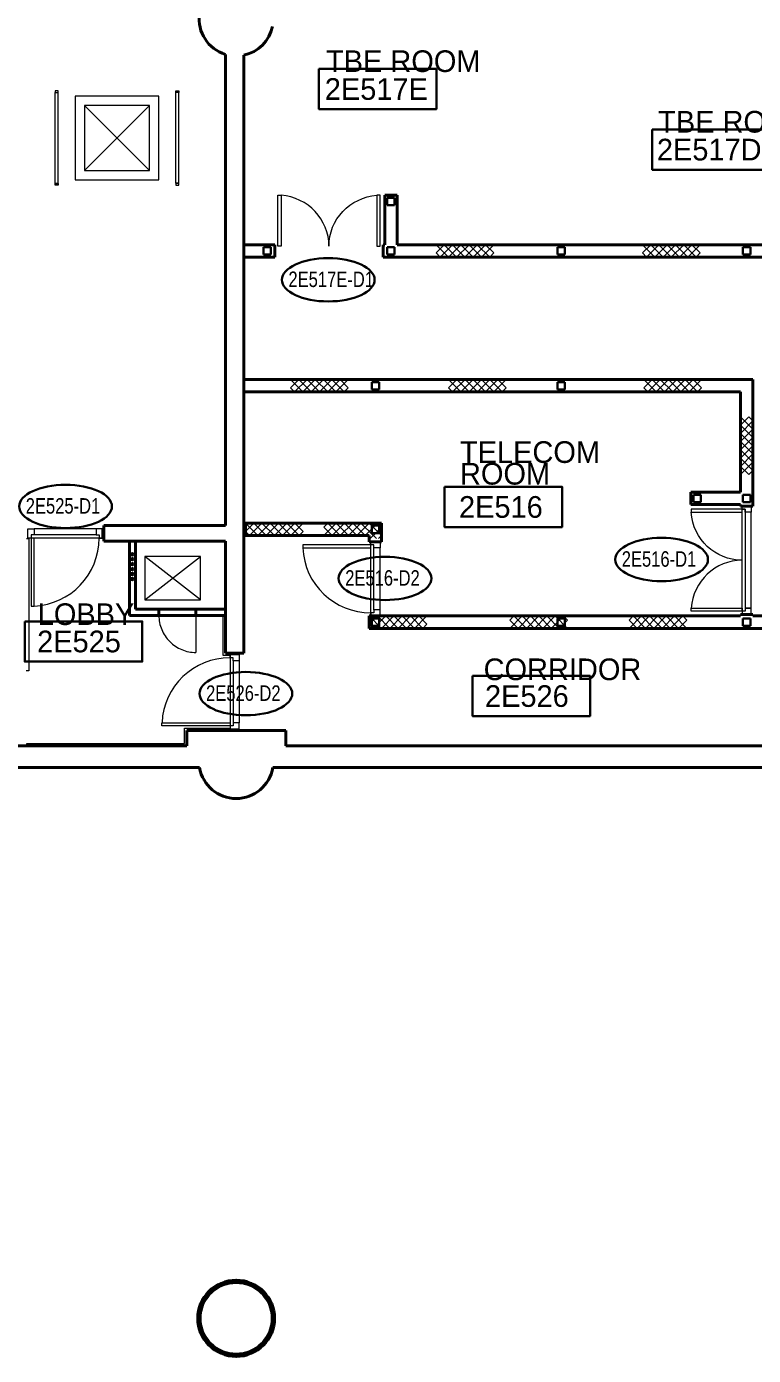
# Model space of a CAD drawing. Header units: metres. Extents: x 1807 to 3745, y 842 to 1968.
# Drawn here: x 3326.61 to 3338.36, y 1430.4 to 1451.87 of the extents above; entities that cross this region are included whole.
import ezdxf
from ezdxf.enums import TextEntityAlignment as Align

# ---------------------------------------------------------------- set-up
doc = ezdxf.new("R2010")
doc.units = ezdxf.units.M
doc.header["$MEASUREMENT"] = 0
doc.linetypes.add('DGN2', pattern=[9.732586, 4.866293, -4.866293])
doc.layers.get('0').update_dxf_attribs({"lineweight": 0})
for name, color, linetype, lineweight in [('Level 1', 7, 'Continuous', 0), ('Level 31', 7, 'Continuous', 0), ('Level 33', 7, 'Continuous', 0), ('Primary Door', 7, 'Continuous', 0), ('TRIRIGA DOOR BOX', 7, 'Continuous', 0)]:
    doc.layers.add(name, color=color, linetype=linetype, lineweight=lineweight)
doc.styles.add('Style-CHAR_FAST_FONT', font='CHAR_FAST_FONT.shx', dxfattribs={"height": 0.2})

# ---------------------------------------------------------------- blocks, each defined once
blk = doc.blocks.new('AnonymusCell_72')
at = {"layer": 'Primary Door', "color": 7, "linetype": 'Continuous', "lineweight": 30}
blk.add_ellipse((0, 0), major_axis=(0.75, 0), ratio=0.466667, dxfattribs=at)
at = {"layer": 'Primary Door', "color": 7, "linetype": 'Continuous', "lineweight": 30, "style": 'Style-CHAR_FAST_FONT', "width": 0.799986}
blk.add_text('2E517E-D1', height=0.25, dxfattribs=at).set_placement((-0.643, 0.133), align=Align.TOP_LEFT)
blk = doc.blocks.new('AnonymusCell_74')
at = {"layer": 'Primary Door', "color": 7, "linetype": 'Continuous', "lineweight": 30}
blk.add_ellipse((0, 0), major_axis=(0.75, 0), ratio=0.466667, dxfattribs=at)
at = {"layer": 'Primary Door', "color": 7, "linetype": 'Continuous', "lineweight": 30, "style": 'Style-CHAR_FAST_FONT', "width": 0.799986}
blk.add_text('2E516-D2', height=0.25, dxfattribs=at).set_placement((-0.643, 0.133), align=Align.TOP_LEFT)
blk = doc.blocks.new('AnonymusCell_76')
at = {"layer": 'Primary Door', "color": 7, "linetype": 'Continuous', "lineweight": 30}
blk.add_ellipse((0, 0), major_axis=(0.75, 0), ratio=0.466667, dxfattribs=at)
at = {"layer": 'Primary Door', "color": 7, "linetype": 'Continuous', "lineweight": 30, "style": 'Style-CHAR_FAST_FONT', "width": 0.799986}
blk.add_text('2E516-D1', height=0.25, dxfattribs=at).set_placement((-0.643, 0.133), align=Align.TOP_LEFT)
blk = doc.blocks.new('AnonymusCell_78')
at = {"layer": 'Primary Door', "color": 7, "linetype": 'Continuous', "lineweight": 30}
blk.add_ellipse((0, 0), major_axis=(0.75, 0), ratio=0.466667, dxfattribs=at)
at = {"layer": 'Primary Door', "color": 7, "linetype": 'Continuous', "lineweight": 30, "style": 'Style-CHAR_FAST_FONT', "width": 0.799986}
blk.add_text('2E526-D2', height=0.25, dxfattribs=at).set_placement((-0.643, 0.133), align=Align.TOP_LEFT)
blk = doc.blocks.new('AnonymusCell_80')
at = {"layer": 'Primary Door', "color": 7, "linetype": 'Continuous', "lineweight": 30}
blk.add_ellipse((0, 0), major_axis=(0.75, 0), ratio=0.466667, dxfattribs=at)
at = {"layer": 'Primary Door', "color": 7, "linetype": 'Continuous', "lineweight": 30, "style": 'Style-CHAR_FAST_FONT', "width": 0.799986}
blk.add_text('2E525-D1', height=0.25, dxfattribs=at).set_placement((-0.643, 0.133), align=Align.TOP_LEFT)

msp = doc.modelspace()

# ---------------------------------------------------------------- linework, layer by layer
at = {"layer": 'Level 1', "color": 7, "linetype": 'Continuous', "lineweight": 40}
for p, q in [((3329.825, 1451.426), (3329.825, 1443.81)), ((3330.125, 1441.75), (3330.125, 1451.413)), ((3332.4, 1449.15), (3332.4, 1448.35)), ((3332.4, 1449.15), (3332.6, 1449.15)), ((3332.6, 1449.15), (3332.6, 1448.35)), ((3330.125, 1448.35), (3330.625, 1448.35)), ((3330.6, 1448.35), (3330.625, 1448.35)), ((3330.625, 1448.35), (3330.625, 1448.15)), ((3332.375, 1448.35), (3332.375, 1448.15)), ((3332.375, 1448.35), (3332.4, 1448.35)), ((3332.6, 1448.35), (3355.9, 1448.35)), ((3330.125, 1448.15), (3330.625, 1448.15)), ((3332.375, 1448.15), (3356.125, 1448.15)), ((3338.35, 1446.17), (3330.125, 1446.17)), ((3338.35, 1444.125), (3338.35, 1446.17)), ((3338.15, 1445.97), (3330.125, 1445.97)), ((3338.15, 1444.35), (3338.15, 1445.97)), ((3337.35, 1444.15), (3337.35, 1444.35)), ((3338.15, 1444.35), (3337.35, 1444.35)), ((3338.15, 1444.15), (3337.35, 1444.15)), ((3338.15, 1444.15), (3338.15, 1444.125)), ((3338.35, 1444.125), (3338.15, 1444.125)), ((3329.825, 1443.81), (3327.86, 1443.81)), ((3327.86, 1443.81), (3327.86, 1443.56)), ((3330.15, 1443.85), (3330.15, 1443.65)), ((3330.15, 1443.85), (3332.35, 1443.85)), ((3332.35, 1443.85), (3332.35, 1443.55)), ((3327.86, 1443.56), (3329.825, 1443.56)), ((3328.425, 1443.56), (3328.225, 1443.56)), ((3328.275, 1443.56), (3328.275, 1442.36)), ((3328.375, 1442.46), (3328.375, 1443.56)), ((3329.825, 1443.56), (3329.825, 1441.75)), ((3330.15, 1443.65), (3332.15, 1443.65)), ((3332.15, 1443.65), (3332.15, 1443.55)), ((3332.35, 1443.55), (3332.15, 1443.55)), ((3329.825, 1442.31), (3329.825, 1442.51)), ((3328.275, 1442.36), (3328.75, 1442.36)), ((3328.75, 1442.46), (3328.375, 1442.46)), ((3328.75, 1442.36), (3328.75, 1442.46)), ((3329.35, 1442.46), (3328.75, 1442.46)), ((3328.75, 1442.36), (3329.35, 1442.36)), ((3329.35, 1442.36), (3329.35, 1442.46)), ((3329.825, 1442.46), (3329.35, 1442.46)), ((3329.35, 1442.36), (3329.825, 1442.36)), ((3332.15, 1442.35), (3332.15, 1442.15)), ((3338.15, 1442.35), (3332.15, 1442.35)), ((3338.15, 1442.375), (3338.15, 1442.35)), ((3338.35, 1442.375), (3338.15, 1442.375)), ((3338.35, 1442.375), (3338.35, 1442.35)), ((3341.35, 1442.35), (3338.35, 1442.35)), ((3341.35, 1442.15), (3332.15, 1442.15)), ((3329.825, 1441.75), (3330.125, 1441.75)), ((3329.2, 1440.25), (3329.2, 1440.5)), ((3329.2, 1440.5), (3330.8, 1440.5)), ((3330.8, 1440.25), (3330.8, 1440.5)), ((3318.15, 1440.25), (3329.2, 1440.25)), ((3342, 1440.25), (3330.8, 1440.25)), ((3318.387, 1439.9), (3329.408, 1439.9)), ((3330.592, 1439.9), (3341.71, 1439.9))]:
    msp.add_line(p, q, dxfattribs=at)
at = {"layer": 'Level 1', "color": 7, "linetype": 'Continuous', "lineweight": 13}
for p, q in [((3327.125, 1450.838), (3327.075, 1450.838)), ((3327.075, 1450.838), (3327.075, 1450.812)), ((3327.075, 1450.812), (3327.125, 1450.812)), ((3327.075, 1449.342), (3327.075, 1450.807)), ((3327.075, 1450.807), (3327.125, 1450.807)), ((3327.125, 1450.812), (3327.125, 1450.838)), ((3327.125, 1449.342), (3327.125, 1450.807)), ((3328.75, 1450.75), (3327.4, 1450.75)), ((3327.4, 1450.75), (3327.4, 1449.4)), ((3328.75, 1449.4), (3328.75, 1450.75)), ((3329.025, 1450.812), (3329.025, 1450.838)), ((3329.025, 1450.838), (3329.075, 1450.838)), ((3329.075, 1450.812), (3329.025, 1450.812)), ((3329.025, 1449.342), (3329.025, 1450.807)), ((3329.075, 1450.807), (3329.025, 1450.807)), ((3329.075, 1450.838), (3329.075, 1450.812)), ((3329.075, 1449.342), (3329.075, 1450.807)), ((3328.6, 1450.6), (3327.55, 1450.6)), ((3327.55, 1450.6), (3327.55, 1449.55)), ((3328.6, 1449.55), (3328.6, 1450.6)), ((3327.4, 1449.4), (3328.75, 1449.4)), ((3327.55, 1449.55), (3328.6, 1449.55)), ((3327.075, 1449.342), (3327.125, 1449.342)), ((3327.075, 1449.338), (3327.125, 1449.338)), ((3327.075, 1449.312), (3327.075, 1449.338)), ((3327.125, 1449.312), (3327.075, 1449.312)), ((3327.125, 1449.338), (3327.125, 1449.312)), ((3329.075, 1449.342), (3329.025, 1449.342)), ((3329.075, 1449.338), (3329.025, 1449.338)), ((3329.025, 1449.338), (3329.025, 1449.312)), ((3329.025, 1449.312), (3329.075, 1449.312)), ((3329.075, 1449.312), (3329.075, 1449.338)), ((3326.61, 1443.6), (3326.648, 1443.6)), ((3326.648, 1443.6), (3326.648, 1441.463)), ((3327.86, 1443.6), (3327.823, 1443.6)), ((3329.425, 1443.31), (3328.525, 1443.31)), ((3328.525, 1443.31), (3328.525, 1442.61)), ((3329.425, 1442.61), (3329.425, 1443.31)), ((3328.525, 1442.61), (3329.425, 1442.61)), ((3329.787, 1441.713), (3329.787, 1442.36)), ((3329.89, 1441.713), (3329.787, 1441.713)), ((3329.89, 1441.75), (3329.89, 1441.713)), ((3326.648, 1441.463), (3326.605, 1441.463)), ((3329.162, 1440.287), (3329.162, 1440.537)), ((3329.162, 1440.537), (3329.89, 1440.537)), ((3329.89, 1440.5), (3329.89, 1440.537)), ((3326.615, 1440.25), (3326.615, 1440.287)), ((3326.615, 1440.287), (3329.162, 1440.287))]:
    msp.add_line(p, q, dxfattribs=at)
at = {"layer": 'Level 1', "color": 7, "linetype": 'Continuous', "lineweight": 0}
for p, q in [((3328.6, 1449.55), (3327.55, 1450.6)), ((3327.55, 1449.55), (3328.6, 1450.6)), ((3330.675, 1448.325), (3330.675, 1449.148)), ((3330.675, 1449.148), (3330.725, 1449.148)), ((3330.725, 1449.148), (3330.725, 1448.325)), ((3332.325, 1449.148), (3332.275, 1449.148)), ((3332.275, 1449.148), (3332.275, 1448.325)), ((3332.325, 1448.325), (3332.325, 1449.148)), ((3330.725, 1448.325), (3330.675, 1448.325)), ((3332.275, 1448.325), (3332.325, 1448.325)), ((3333.363, 1448.35), (3333.23, 1448.217)), ((3333.43, 1448.15), (3333.23, 1448.35)), ((3333.297, 1448.15), (3333.497, 1448.35)), ((3333.563, 1448.15), (3333.363, 1448.35)), ((3333.63, 1448.35), (3333.43, 1448.15)), ((3333.497, 1448.35), (3333.697, 1448.15)), ((3333.763, 1448.35), (3333.563, 1448.15)), ((3333.83, 1448.15), (3333.63, 1448.35)), ((3333.697, 1448.15), (3333.897, 1448.35)), ((3333.963, 1448.15), (3333.763, 1448.35)), ((3334.03, 1448.35), (3333.83, 1448.15)), ((3333.897, 1448.35), (3334.097, 1448.15)), ((3334.163, 1448.35), (3333.963, 1448.15)), ((3334.163, 1448.217), (3334.03, 1448.35)), ((3336.699, 1448.35), (3336.566, 1448.217)), ((3336.766, 1448.15), (3336.566, 1448.35)), ((3336.632, 1448.15), (3336.832, 1448.35)), ((3336.899, 1448.15), (3336.699, 1448.35)), ((3336.966, 1448.35), (3336.766, 1448.15)), ((3336.832, 1448.35), (3337.032, 1448.15)), ((3337.099, 1448.35), (3336.899, 1448.15)), ((3337.166, 1448.15), (3336.966, 1448.35)), ((3337.032, 1448.15), (3337.232, 1448.35)), ((3337.299, 1448.15), (3337.099, 1448.35)), ((3337.366, 1448.35), (3337.166, 1448.15)), ((3337.232, 1448.35), (3337.432, 1448.15)), ((3337.499, 1448.35), (3337.299, 1448.15)), ((3337.499, 1448.217), (3337.366, 1448.35)), ((3333.23, 1448.217), (3333.297, 1448.15)), ((3334.097, 1448.15), (3334.163, 1448.217)), ((3336.566, 1448.217), (3336.632, 1448.15)), ((3337.432, 1448.15), (3337.499, 1448.217)), ((3331.012, 1446.17), (3330.879, 1446.037)), ((3331.079, 1445.97), (3330.879, 1446.17)), ((3330.945, 1445.97), (3331.145, 1446.17)), ((3331.212, 1445.97), (3331.012, 1446.17)), ((3331.279, 1446.17), (3331.079, 1445.97)), ((3331.145, 1446.17), (3331.345, 1445.97)), ((3331.412, 1446.17), (3331.212, 1445.97)), ((3331.479, 1445.97), (3331.279, 1446.17)), ((3331.345, 1445.97), (3331.545, 1446.17)), ((3331.612, 1445.97), (3331.412, 1446.17)), ((3331.679, 1446.17), (3331.479, 1445.97)), ((3331.545, 1446.17), (3331.745, 1445.97)), ((3331.812, 1446.17), (3331.612, 1445.97)), ((3331.812, 1446.037), (3331.679, 1446.17)), ((3333.565, 1446.17), (3333.431, 1446.037)), ((3333.631, 1445.97), (3333.431, 1446.17)), ((3333.498, 1445.97), (3333.698, 1446.17)), ((3333.765, 1445.97), (3333.565, 1446.17)), ((3333.831, 1446.17), (3333.631, 1445.97)), ((3333.698, 1446.17), (3333.898, 1445.97)), ((3333.965, 1446.17), (3333.765, 1445.97)), ((3334.031, 1445.97), (3333.831, 1446.17)), ((3333.898, 1445.97), (3334.098, 1446.17)), ((3334.165, 1445.97), (3333.965, 1446.17)), ((3334.231, 1446.17), (3334.031, 1445.97)), ((3334.098, 1446.17), (3334.298, 1445.97)), ((3334.365, 1446.17), (3334.165, 1445.97)), ((3334.365, 1446.037), (3334.231, 1446.17)), ((3336.72, 1446.17), (3336.587, 1446.037)), ((3336.787, 1445.97), (3336.587, 1446.17)), ((3336.654, 1445.97), (3336.854, 1446.17)), ((3336.92, 1445.97), (3336.72, 1446.17)), ((3336.987, 1446.17), (3336.787, 1445.97)), ((3336.854, 1446.17), (3337.054, 1445.97)), ((3337.12, 1446.17), (3336.92, 1445.97)), ((3337.187, 1445.97), (3336.987, 1446.17)), ((3337.054, 1445.97), (3337.254, 1446.17)), ((3337.32, 1445.97), (3337.12, 1446.17)), ((3337.387, 1446.17), (3337.187, 1445.97)), ((3337.254, 1446.17), (3337.454, 1445.97)), ((3337.52, 1446.17), (3337.32, 1445.97)), ((3337.52, 1446.037), (3337.387, 1446.17)), ((3330.879, 1446.037), (3330.945, 1445.97)), ((3331.745, 1445.97), (3331.812, 1446.037)), ((3333.431, 1446.037), (3333.498, 1445.97)), ((3334.298, 1445.97), (3334.365, 1446.037)), ((3336.587, 1446.037), (3336.654, 1445.97)), ((3337.454, 1445.97), (3337.52, 1446.037)), ((3338.15, 1445.435), (3338.284, 1445.568)), ((3338.35, 1445.368), (3338.15, 1445.568)), ((3338.35, 1445.501), (3338.15, 1445.301)), ((3338.284, 1445.568), (3338.35, 1445.501)), ((3338.35, 1445.235), (3338.15, 1445.435)), ((3338.15, 1445.168), (3338.35, 1445.368)), ((3338.15, 1445.301), (3338.35, 1445.101)), ((3338.15, 1445.035), (3338.35, 1445.235)), ((3338.35, 1444.968), (3338.15, 1445.168)), ((3338.35, 1445.101), (3338.15, 1444.901)), ((3338.35, 1444.835), (3338.15, 1445.035)), ((3338.15, 1444.768), (3338.35, 1444.968)), ((3338.15, 1444.901), (3338.35, 1444.701)), ((3338.15, 1444.635), (3338.35, 1444.835)), ((3338.284, 1444.635), (3338.15, 1444.768)), ((3338.35, 1444.701), (3338.284, 1444.635)), ((3338.175, 1444.075), (3337.352, 1444.075)), ((3337.352, 1444.075), (3337.352, 1444.025)), ((3337.352, 1444.025), (3338.175, 1444.025)), ((3338.175, 1444.075), (3338.175, 1444.125)), ((3338.175, 1444.125), (3338.325, 1444.125)), ((3338.175, 1444.125), (3338.325, 1444.125)), ((3338.175, 1444.075), (3338.175, 1444.125)), ((3338.175, 1442.425), (3338.175, 1444.075)), ((3338.175, 1444.075), (3338.225, 1444.075)), ((3338.225, 1444.075), (3338.175, 1444.075)), ((3338.225, 1444.075), (3338.175, 1444.075)), ((3338.175, 1444.025), (3338.175, 1444.075)), ((3338.225, 1444.075), (3338.225, 1442.425)), ((3338.225, 1444.025), (3338.225, 1444.075)), ((3338.225, 1444.025), (3338.225, 1444.075)), ((3338.325, 1444.025), (3338.225, 1444.025)), ((3338.225, 1444.025), (3338.225, 1442.475)), ((3338.325, 1444.025), (3338.225, 1444.025)), ((3338.325, 1444.025), (3338.225, 1444.025)), ((3338.325, 1444.125), (3338.325, 1444.025)), ((3338.325, 1444.125), (3338.325, 1444.025)), ((3338.325, 1442.475), (3338.325, 1444.025)), ((3330.15, 1443.85), (3330.35, 1443.65)), ((3330.15, 1443.717), (3330.283, 1443.85)), ((3330.417, 1443.85), (3330.217, 1443.65)), ((3330.283, 1443.85), (3330.483, 1443.65)), ((3330.35, 1443.65), (3330.55, 1443.85)), ((3330.617, 1443.65), (3330.417, 1443.85)), ((3330.483, 1443.65), (3330.683, 1443.85)), ((3330.55, 1443.85), (3330.75, 1443.65)), ((3330.817, 1443.85), (3330.617, 1443.65)), ((3330.683, 1443.85), (3330.883, 1443.65)), ((3330.75, 1443.65), (3330.95, 1443.85)), ((3331.017, 1443.65), (3330.817, 1443.85)), ((3330.883, 1443.65), (3331.083, 1443.85)), ((3330.95, 1443.85), (3331.083, 1443.717)), ((3331.417, 1443.783), (3331.483, 1443.85)), ((3331.617, 1443.85), (3331.417, 1443.65)), ((3331.55, 1443.65), (3331.417, 1443.783)), ((3331.483, 1443.85), (3331.683, 1443.65)), ((3331.75, 1443.85), (3331.55, 1443.65)), ((3331.817, 1443.65), (3331.617, 1443.85)), ((3331.683, 1443.65), (3331.883, 1443.85)), ((3331.95, 1443.65), (3331.75, 1443.85)), ((3332.017, 1443.85), (3331.817, 1443.65)), ((3331.883, 1443.85), (3332.083, 1443.65)), ((3332.15, 1443.85), (3331.95, 1443.65)), ((3332.217, 1443.65), (3332.017, 1443.85)), ((3332.083, 1443.65), (3332.283, 1443.85)), ((3332.35, 1443.65), (3332.15, 1443.85)), ((3332.35, 1443.783), (3332.217, 1443.65)), ((3332.283, 1443.85), (3332.35, 1443.783)), ((3326.635, 1443.61), (3326.635, 1443.76)), ((3326.635, 1443.76), (3326.735, 1443.76)), ((3326.635, 1443.61), (3326.635, 1443.76)), ((3326.635, 1443.76), (3326.735, 1443.76)), ((3326.685, 1443.61), (3326.635, 1443.61)), ((3326.685, 1443.61), (3326.635, 1443.61)), ((3326.735, 1443.66), (3326.685, 1443.66)), ((3326.685, 1443.66), (3326.685, 1443.61)), ((3326.735, 1443.66), (3326.685, 1443.66)), ((3326.685, 1443.66), (3326.685, 1443.61)), ((3327.835, 1443.61), (3326.685, 1443.61)), ((3326.685, 1443.61), (3326.685, 1442.51)), ((3326.735, 1443.61), (3326.685, 1443.61)), ((3327.735, 1443.76), (3326.735, 1443.76)), ((3326.735, 1443.76), (3326.735, 1443.66)), ((3326.735, 1443.76), (3326.735, 1443.66)), ((3327.735, 1443.66), (3326.735, 1443.66)), ((3326.735, 1442.51), (3326.735, 1443.61)), ((3327.835, 1443.76), (3327.735, 1443.76)), ((3327.735, 1443.76), (3327.735, 1443.66)), ((3327.835, 1443.76), (3327.735, 1443.76)), ((3327.735, 1443.76), (3327.735, 1443.66)), ((3327.735, 1443.66), (3327.785, 1443.66)), ((3327.735, 1443.66), (3327.785, 1443.66)), ((3327.785, 1443.66), (3327.785, 1443.61)), ((3327.785, 1443.66), (3327.785, 1443.61)), ((3327.785, 1443.61), (3327.835, 1443.61)), ((3327.785, 1443.61), (3327.835, 1443.61)), ((3327.835, 1443.61), (3327.835, 1443.76)), ((3327.835, 1443.61), (3327.835, 1443.76)), ((3330.217, 1443.65), (3330.15, 1443.717)), ((3331.083, 1443.717), (3331.017, 1443.65)), ((3332.267, 1443.6), (3332.15, 1443.717)), ((3332.167, 1443.6), (3332.283, 1443.717)), ((3332.175, 1443.55), (3332.325, 1443.55)), ((3332.175, 1443.5), (3332.175, 1443.55)), ((3332.175, 1443.5), (3332.175, 1443.55)), ((3332.175, 1443.55), (3332.325, 1443.55)), ((3332.283, 1443.717), (3332.35, 1443.65)), ((3332.35, 1443.65), (3332.3, 1443.6)), ((3332.325, 1443.55), (3332.325, 1443.45)), ((3332.325, 1443.55), (3332.325, 1443.45)), ((3332.175, 1443.5), (3331.075, 1443.5)), ((3331.075, 1443.5), (3331.075, 1443.45)), ((3331.075, 1443.45), (3332.175, 1443.45)), ((3332.175, 1442.35), (3332.175, 1443.5)), ((3332.225, 1443.5), (3332.175, 1443.5)), ((3332.175, 1443.45), (3332.175, 1443.5)), ((3332.225, 1443.5), (3332.175, 1443.5)), ((3332.225, 1443.45), (3332.225, 1443.5)), ((3332.225, 1443.45), (3332.225, 1443.5)), ((3332.225, 1442.45), (3332.225, 1443.45)), ((3332.325, 1443.45), (3332.225, 1443.45)), ((3332.325, 1443.45), (3332.225, 1443.45)), ((3332.325, 1442.45), (3332.325, 1443.45)), ((3329.425, 1442.61), (3328.525, 1443.31)), ((3328.525, 1442.61), (3329.425, 1443.31)), ((3326.685, 1442.51), (3326.735, 1442.51)), ((3332.15, 1442.35), (3332.35, 1442.15)), ((3332.15, 1442.217), (3332.283, 1442.35)), ((3332.225, 1442.4), (3332.175, 1442.4)), ((3332.175, 1442.4), (3332.175, 1442.35)), ((3332.225, 1442.4), (3332.175, 1442.4)), ((3332.175, 1442.4), (3332.175, 1442.35)), ((3332.175, 1442.35), (3332.325, 1442.35)), ((3332.175, 1442.35), (3332.325, 1442.35)), ((3332.417, 1442.35), (3332.217, 1442.15)), ((3332.325, 1442.45), (3332.225, 1442.45)), ((3332.225, 1442.45), (3332.225, 1442.4)), ((3332.325, 1442.45), (3332.225, 1442.45)), ((3332.225, 1442.45), (3332.225, 1442.4)), ((3332.283, 1442.35), (3332.483, 1442.15)), ((3332.325, 1442.35), (3332.325, 1442.45)), ((3332.325, 1442.35), (3332.325, 1442.45)), ((3332.35, 1442.15), (3332.55, 1442.35)), ((3332.617, 1442.15), (3332.417, 1442.35)), ((3332.483, 1442.15), (3332.683, 1442.35)), ((3332.55, 1442.35), (3332.75, 1442.15)), ((3332.817, 1442.35), (3332.617, 1442.15)), ((3332.683, 1442.35), (3332.883, 1442.15)), ((3332.75, 1442.15), (3332.95, 1442.35)), ((3333.017, 1442.15), (3332.817, 1442.35)), ((3332.883, 1442.15), (3333.083, 1442.35)), ((3332.95, 1442.35), (3333.083, 1442.217)), ((3334.422, 1442.283), (3334.489, 1442.35)), ((3334.622, 1442.35), (3334.422, 1442.15)), ((3334.556, 1442.15), (3334.422, 1442.283)), ((3334.489, 1442.35), (3334.689, 1442.15)), ((3334.756, 1442.35), (3334.556, 1442.15)), ((3334.822, 1442.15), (3334.622, 1442.35)), ((3334.689, 1442.15), (3334.889, 1442.35)), ((3334.956, 1442.15), (3334.756, 1442.35)), ((3335.022, 1442.35), (3334.822, 1442.15)), ((3334.889, 1442.35), (3335.089, 1442.15)), ((3335.156, 1442.35), (3334.956, 1442.15)), ((3335.222, 1442.15), (3335.022, 1442.35)), ((3335.089, 1442.15), (3335.289, 1442.35)), ((3335.356, 1442.15), (3335.156, 1442.35)), ((3335.356, 1442.283), (3335.222, 1442.15)), ((3335.289, 1442.35), (3335.356, 1442.283)), ((3336.349, 1442.283), (3336.416, 1442.35)), ((3336.549, 1442.35), (3336.349, 1442.15)), ((3336.482, 1442.15), (3336.349, 1442.283)), ((3336.416, 1442.35), (3336.616, 1442.15)), ((3336.682, 1442.35), (3336.482, 1442.15)), ((3336.749, 1442.15), (3336.549, 1442.35)), ((3336.616, 1442.15), (3336.816, 1442.35)), ((3336.882, 1442.15), (3336.682, 1442.35)), ((3336.949, 1442.35), (3336.749, 1442.15)), ((3336.816, 1442.35), (3337.016, 1442.15)), ((3337.082, 1442.35), (3336.882, 1442.15)), ((3337.149, 1442.15), (3336.949, 1442.35)), ((3337.016, 1442.15), (3337.216, 1442.35)), ((3337.282, 1442.15), (3337.082, 1442.35)), ((3337.282, 1442.283), (3337.149, 1442.15)), ((3337.216, 1442.35), (3337.282, 1442.283)), ((3337.352, 1442.425), (3337.352, 1442.475)), ((3337.352, 1442.475), (3338.175, 1442.475)), ((3338.175, 1442.425), (3337.352, 1442.425)), ((3338.175, 1442.475), (3338.175, 1442.425)), ((3338.225, 1442.425), (3338.175, 1442.425)), ((3338.225, 1442.425), (3338.175, 1442.425)), ((3338.175, 1442.425), (3338.175, 1442.375)), ((3338.225, 1442.425), (3338.175, 1442.425)), ((3338.175, 1442.425), (3338.175, 1442.375)), ((3338.175, 1442.375), (3338.325, 1442.375)), ((3338.175, 1442.375), (3338.325, 1442.375)), ((3338.225, 1442.475), (3338.325, 1442.475)), ((3338.325, 1442.475), (3338.225, 1442.475)), ((3338.225, 1442.475), (3338.225, 1442.425)), ((3338.325, 1442.475), (3338.225, 1442.475)), ((3338.225, 1442.475), (3338.225, 1442.425)), ((3338.325, 1442.375), (3338.325, 1442.475)), ((3338.325, 1442.375), (3338.325, 1442.475)), ((3332.217, 1442.15), (3332.15, 1442.217)), ((3333.083, 1442.217), (3333.017, 1442.15)), ((3329.9, 1441.725), (3329.9, 1440.575)), ((3329.9, 1441.725), (3330.05, 1441.725)), ((3329.9, 1441.675), (3329.9, 1441.725)), ((3329.9, 1441.675), (3329.9, 1441.725)), ((3329.9, 1441.725), (3330.05, 1441.725)), ((3329.95, 1441.675), (3329.9, 1441.675)), ((3329.95, 1441.675), (3329.9, 1441.675)), ((3329.95, 1441.625), (3329.95, 1441.675)), ((3329.95, 1441.625), (3329.95, 1441.675)), ((3329.95, 1441.625), (3329.95, 1440.625)), ((3330.05, 1441.625), (3329.95, 1441.625)), ((3330.05, 1441.625), (3329.95, 1441.625)), ((3330.05, 1441.725), (3330.05, 1441.625)), ((3330.05, 1441.725), (3330.05, 1441.625)), ((3330.05, 1441.625), (3330.05, 1440.625)), ((3328.8, 1440.575), (3328.8, 1440.625)), ((3328.8, 1440.625), (3329.9, 1440.625)), ((3329.9, 1440.575), (3328.8, 1440.575)), ((3329.9, 1440.625), (3329.9, 1440.575)), ((3329.95, 1440.575), (3329.9, 1440.575)), ((3329.9, 1440.575), (3329.9, 1440.525)), ((3329.95, 1440.575), (3329.9, 1440.575)), ((3329.9, 1440.575), (3329.9, 1440.525)), ((3330.05, 1440.625), (3329.95, 1440.625)), ((3329.95, 1440.625), (3329.95, 1440.575)), ((3330.05, 1440.625), (3329.95, 1440.625)), ((3329.95, 1440.625), (3329.95, 1440.575)), ((3330.05, 1440.525), (3330.05, 1440.625)), ((3330.05, 1440.525), (3330.05, 1440.625)), ((3329.9, 1440.525), (3330.05, 1440.525)), ((3329.9, 1440.525), (3330.05, 1440.525))]:
    msp.add_line(p, q, dxfattribs=at)
at = {"layer": 'Level 1', "color": 7, "linetype": 'Continuous', "lineweight": 30}
for p, q in [((3332.56, 1449.11), (3332.44, 1449.11)), ((3332.44, 1449.11), (3332.44, 1448.99)), ((3332.44, 1448.99), (3332.56, 1448.99)), ((3332.56, 1448.99), (3332.56, 1449.11)), ((3330.44, 1448.19), (3330.44, 1448.31)), ((3330.44, 1448.31), (3330.56, 1448.31)), ((3330.56, 1448.31), (3330.56, 1448.19)), ((3332.56, 1448.31), (3332.44, 1448.31)), ((3332.44, 1448.31), (3332.44, 1448.19)), ((3332.56, 1448.19), (3332.56, 1448.31)), ((3335.31, 1448.31), (3335.19, 1448.31)), ((3335.19, 1448.31), (3335.19, 1448.19)), ((3335.31, 1448.19), (3335.31, 1448.31)), ((3338.31, 1448.31), (3338.19, 1448.31)), ((3338.19, 1448.31), (3338.19, 1448.19)), ((3338.31, 1448.19), (3338.31, 1448.31)), ((3330.56, 1448.19), (3330.44, 1448.19)), ((3332.44, 1448.19), (3332.56, 1448.19)), ((3335.19, 1448.19), (3335.31, 1448.19)), ((3338.19, 1448.19), (3338.31, 1448.19)), ((3332.31, 1446.13), (3332.19, 1446.13)), ((3332.19, 1446.13), (3332.19, 1446.01)), ((3332.31, 1446.01), (3332.31, 1446.13)), ((3335.31, 1446.13), (3335.19, 1446.13)), ((3335.19, 1446.13), (3335.19, 1446.01)), ((3335.31, 1446.01), (3335.31, 1446.13)), ((3332.19, 1446.01), (3332.31, 1446.01)), ((3335.19, 1446.01), (3335.31, 1446.01)), ((3337.51, 1444.31), (3337.39, 1444.31)), ((3337.39, 1444.31), (3337.39, 1444.19)), ((3337.51, 1444.19), (3337.51, 1444.31)), ((3338.31, 1444.31), (3338.19, 1444.31)), ((3338.19, 1444.31), (3338.19, 1444.19)), ((3338.31, 1444.19), (3338.31, 1444.31)), ((3337.39, 1444.19), (3337.51, 1444.19)), ((3338.19, 1444.19), (3338.31, 1444.19)), ((3332.31, 1443.81), (3332.19, 1443.81)), ((3332.19, 1443.81), (3332.19, 1443.69)), ((3332.31, 1443.69), (3332.31, 1443.81)), ((3332.19, 1443.69), (3332.31, 1443.69)), ((3332.31, 1442.31), (3332.19, 1442.31)), ((3332.19, 1442.31), (3332.19, 1442.19)), ((3332.31, 1442.19), (3332.31, 1442.31)), ((3335.31, 1442.31), (3335.19, 1442.31)), ((3335.19, 1442.31), (3335.19, 1442.19)), ((3335.31, 1442.19), (3335.31, 1442.31)), ((3338.31, 1442.31), (3338.19, 1442.31)), ((3338.19, 1442.31), (3338.19, 1442.19)), ((3338.31, 1442.19), (3338.31, 1442.31)), ((3332.19, 1442.19), (3332.31, 1442.19)), ((3335.19, 1442.19), (3335.31, 1442.19)), ((3338.19, 1442.19), (3338.31, 1442.19))]:
    msp.add_line(p, q, dxfattribs=at)
at = {"layer": 'Level 1', "color": 7, "linetype": 'DGN2', "lineweight": 0}
msp.add_line((3329.35, 1442.36), (3329.35, 1441.76), dxfattribs=at)
at = {"layer": 'Level 1', "color": 7, "linetype": 'Continuous', "lineweight": 30}
for centre in [(3328.323, 1443.347), (3328.323, 1443.267), (3328.323, 1443.187), (3328.323, 1443.107), (3328.323, 1443.027), (3328.323, 1442.947)]:
    msp.add_circle(centre, 0.0175, dxfattribs=at)
at = {"layer": 'Level 1', "color": 7, "linetype": 'Continuous', "lineweight": 70}
msp.add_circle((3330, 1431), 0.6, dxfattribs=at)
at = {"layer": 'Level 1', "color": 7, "linetype": 'Continuous', "lineweight": 40}
for centre, start, end in [((3330, 1452), 12.0248, 253.0419), ((3330, 1452), 282.0248, 347.9752), ((3330, 1440), 189.5951, 350.4049)]:
    msp.add_arc(centre, 0.6, start, end, dxfattribs=at)
at = {"layer": 'Level 1', "color": 7, "linetype": 'Continuous', "lineweight": 0}
for centre, start, end in [((3326.685, 1443.61), 272.6026, 0), ((3332.175, 1443.5), 182.6026, 270), ((3329.9, 1440.575), 90, 177.3974)]:
    msp.add_arc(centre, 1.1, start, end, dxfattribs=at)
at = {"layer": 'Level 1', "color": 7, "linetype": 'DGN2', "lineweight": 0}
msp.add_arc((3329.35, 1442.36), 0.6, 179.9995, 270, dxfattribs=at)
at = {"layer": 'Level 1', "color": 7, "linetype": 'Continuous', "lineweight": 0}
for centre, major_axis in [((3330.66, 1448.325), (0.84, 0)), ((3338.175, 1442.41), (0, 0.84))]:
    msp.add_ellipse(centre, major_axis=major_axis, ratio=0.98325, start_param=0, end_param=1.493797, dxfattribs=at)
at = {"layer": 'Level 1', "color": 7, "linetype": 'Continuous', "lineweight": 0, "extrusion": (0, 0, -1)}
for centre, major_axis in [((3332.339, 1448.325), (0.84, 0)), ((3338.175, 1444.09), (0, 0.84))]:
    msp.add_ellipse(centre, major_axis=major_axis, ratio=0.98325, start_param=3.141593, end_param=4.63539, dxfattribs=at)
at = {"layer": 'TRIRIGA DOOR BOX', "color": 251, "linetype": 'Continuous', "lineweight": 30, "true_color": 0x555555}
for points in [[(3331.336, 1451.191), (3333.236, 1451.191), (3333.236, 1450.541), (3331.336, 1450.541)], [(3336.724, 1450.212), (3338.624, 1450.212), (3338.624, 1449.562), (3336.724, 1449.562)], [(3333.367, 1444.437), (3335.267, 1444.437), (3335.267, 1443.787), (3333.367, 1443.787)], [(3326.582, 1442.263), (3328.482, 1442.263), (3328.482, 1441.613), (3326.582, 1441.613)], [(3333.82, 1441.381), (3335.72, 1441.381), (3335.72, 1440.731), (3333.82, 1440.731)]]:
    msp.add_lwpolyline(points, close=True, dxfattribs=at)

# ---------------------------------------------------------------- block references
at = {"color": 7, "linetype": 'Continuous', "lineweight": 0}
for name, p in [('AnonymusCell_72', (3331.487, 1447.783)), ('AnonymusCell_80', (3327.242, 1444.121)), ('AnonymusCell_76', (3336.874, 1443.263)), ('AnonymusCell_74', (3332.405, 1442.957)), ('AnonymusCell_78', (3330.156, 1441.095))]:
    msp.add_blockref(name, p, dxfattribs=at)

# ---------------------------------------------------------------- texts
at = {"layer": 'Level 31', "color": 7, "linetype": 'Continuous', "lineweight": 30, "style": 'Style-CHAR_FAST_FONT'}
for s, p in [('TBE ROOM', (3331.452, 1451.316)), ('TBE ROOM', (3336.819, 1450.337)), ('LOBBY', (3326.793, 1442.379)), ('CORRIDOR', (3333.999, 1441.488))]:
    msp.add_text(s, height=0.35, dxfattribs=at).set_placement(p, align=Align.MIDDLE_LEFT)
at = {"layer": 'Level 31', "color": 7, "linetype": 'Continuous', "lineweight": 30, "insert": (3333.617, 1444.821), "char_height": 0.35, "width": 2.54949, "attachment_point": 4, "line_spacing_factor": 0.6, "style": 'Style-CHAR_FAST_FONT'}
msp.add_mtext('TELECOM\\PROOM\\P', dxfattribs=at)
at = {"layer": 'Level 33', "color": 7, "linetype": 'Continuous', "lineweight": 13, "style": 'Style-CHAR_FAST_FONT'}
for s, p in [('2E517E', (3331.432, 1450.866)), ('2E517D', (3336.799, 1449.887)), ('2E516', (3333.601, 1444.112)), ('2E525', (3326.783, 1441.938)), ('2E526', (3334.021, 1441.056))]:
    msp.add_text(s, height=0.35, dxfattribs=at).set_placement(p, align=Align.MIDDLE_LEFT)

doc.saveas('drawing.dxf')
